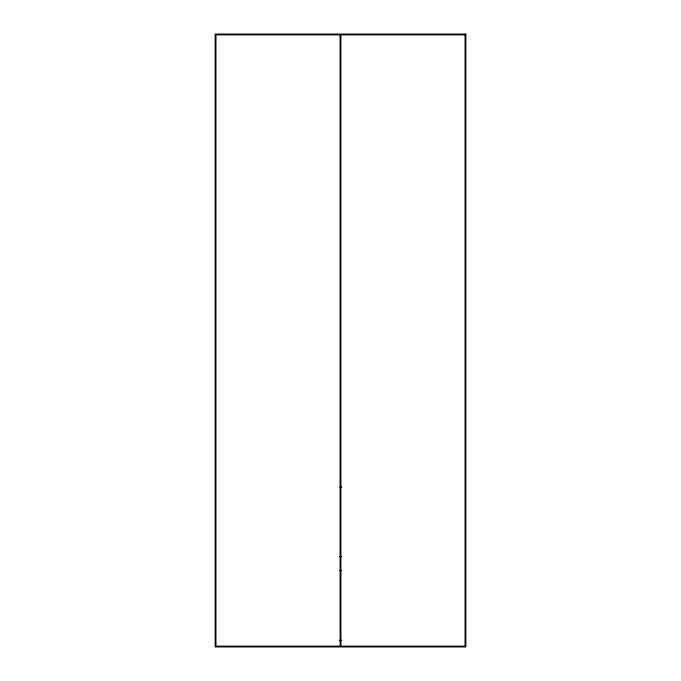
<?xml version="1.0" encoding="UTF-8"?>
<svg xmlns="http://www.w3.org/2000/svg" width="681" height="681" viewBox="0 0 681 681"><rect width="100%" height="100%" fill="white"/><g stroke="black" fill="none" stroke-linecap="round" stroke-linejoin="round"><path stroke-width="1.02" d="M339.666 487.043L341.785 487.043M339.666 556.683L341.785 556.683M339.666 570.618L341.785 570.618M339.666 640.268L341.785 640.268M465.864 34.05L215.136 34.05L215.136 646.95L465.864 646.95L465.864 34.05M340.083 34.884L215.971 34.884L215.971 646.116L340.083 646.116L340.083 34.884M465.029 34.884L340.917 34.884L340.917 646.116L465.029 646.116L465.029 34.884"/></g></svg>
